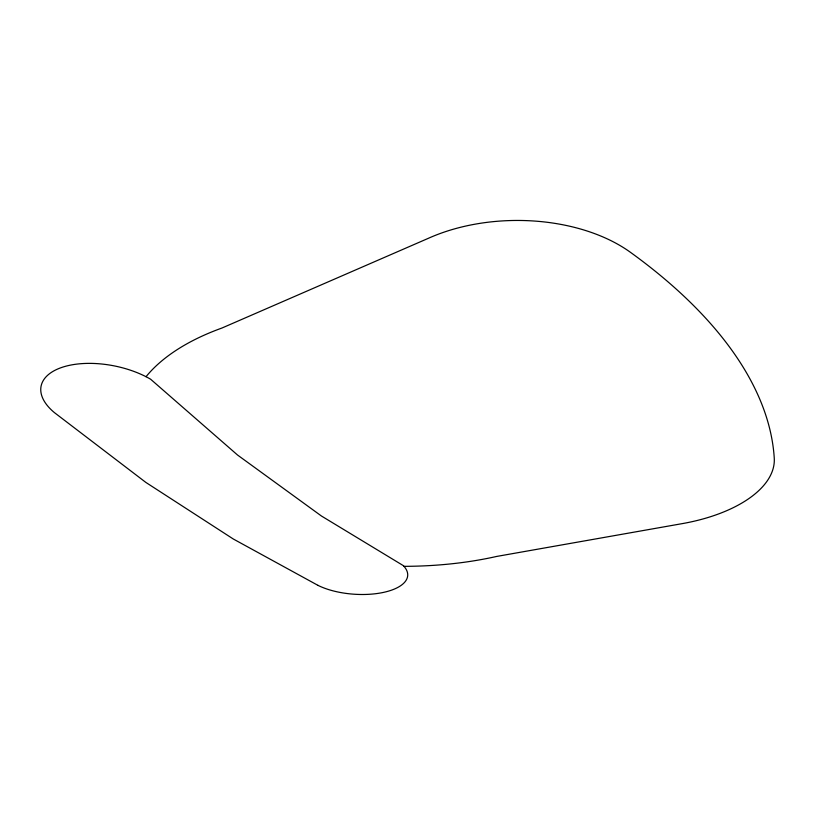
<?xml version="1.0" encoding="UTF-8"?>
<svg xmlns="http://www.w3.org/2000/svg" width="815" height="815" viewBox="0 0 815 815"><rect width="100%" height="100%" fill="white"/><g stroke="black" fill="none" stroke-linecap="round" stroke-linejoin="round"><path stroke-width="1.22" d="M403.985 566.333A250.816 128.719 4 0 0 496.651 556.441L682.267 523.627A125.714 62.154 -3 0 0 774.25 458.02A642.179 308.854 9.2 0 0 630.535 252.375A148.615 90.037 -0.4 0 0 428.354 238.316L222.057 327.987A250.816 128.719 4 0 0 146.028 376.703M317.881 585.313L233.273 538.99L145.854 482.419L54.442 412.635A67.808 34.179 11.3 0 1 61.461 367.545A67.808 34.179 11.3 0 1 150.592 379.199L237.542 455.025L321.446 516.017L403.344 565.641A52.323 22.362 4 0 1 384.517 592.169A52.323 22.362 4 0 1 317.881 585.313"/></g></svg>
